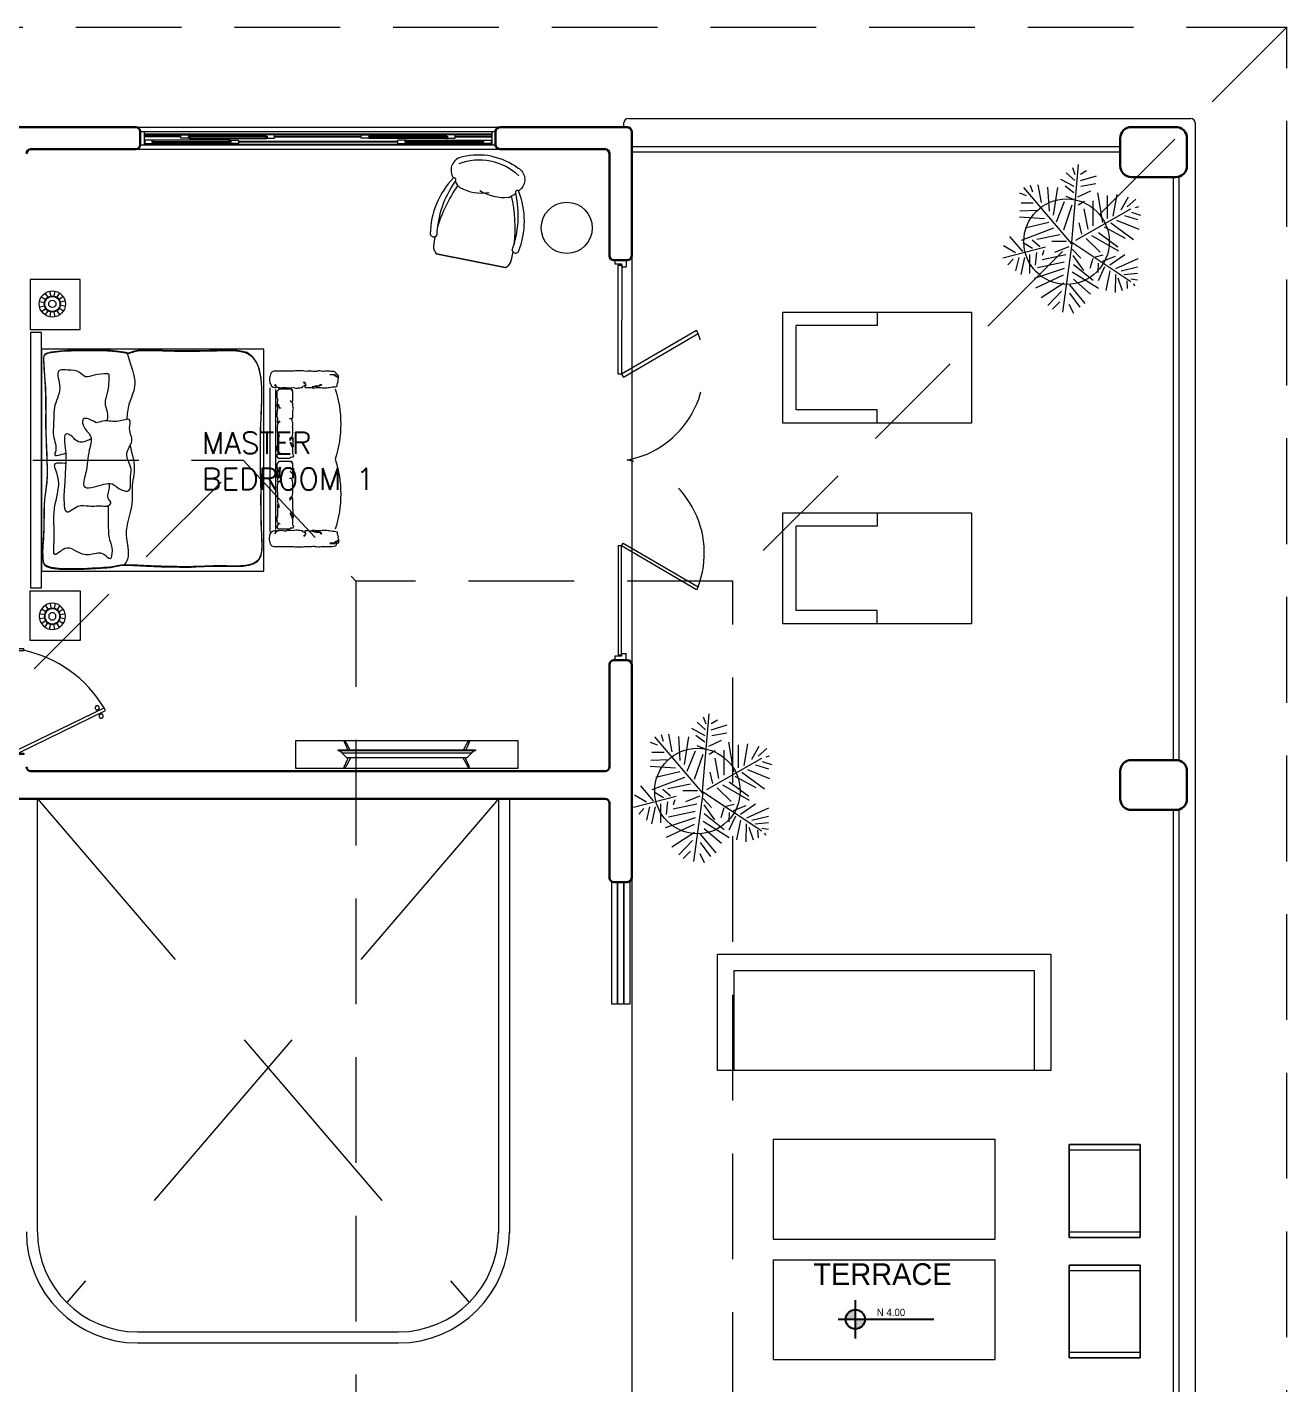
# Model space of a CAD drawing. Header units: metres. Extents: x -44 to 358, y -286 to 66.
# Drawn here: x 130.87 to 142.22, y -82.18 to -69.97 of the extents above; entities that cross this region are included whole.
import ezdxf

# ---------------------------------------------------------------- set-up
doc = ezdxf.new("R2010")
doc.units = ezdxf.units.M
doc.header["$LTSCALE"] = 0.3
doc.linetypes.add('DASHED2', pattern=[9.525, 6.35, -3.175])
doc.linetypes.add('HIDDEN2', pattern=[4.7625, 3.175, -1.5875])
for name, color, linetype, lineweight in [('01_Mobiliario', 19, 'Continuous', 0), ('A-DOOR', 7, 'Continuous', 5), ('A-WALL', 7, 'Continuous', 30), ('baños', 141, 'Continuous', 0), ('Columnas', 7, 'Continuous', 18), ('cristales', 131, 'Continuous', 0), ('MOBILIARIOS', 252, 'Continuous', 0), ('muros bajitos', 252, 'Continuous', 5), ('piso', 251, 'Continuous', 18)]:
    doc.layers.add(name, color=color, linetype=linetype, lineweight=lineweight)
doc.layers.add('ARBOLES CTB', color=7, linetype='Continuous', lineweight=0, true_color=0x4f6a34, transparency=0.3)
doc.layers.add('Techos 1', color=7, linetype='HIDDEN2', lineweight=9, true_color=0x42391a)
doc.layers.add('TEXTOS', color=4, linetype='Continuous')
doc.styles.add('ESC100-2mm', font='arial.ttf', dxfattribs={"height": 0.15})

# ---------------------------------------------------------------- blocks, each defined once
blk = doc.blocks.new('A$C309F5F81')
at = {"linetype": 'ByBlock'}
for p, q in [((0.6136, 0.8664), (0.5641, 0.949)), ((0.5742, 0.6593), (0.6492, 0.9553)), ((0.6035, 0.8169), (0.4993, 0.9058)), ((0.6454, 0.8448), (0.7381, 0.8664)), ((0.6568, 0.8842), (0.6962, 0.9198)), ((0.192, 0.7471), (0.145, 0.7624)), ((0.5492, 0.4753), (0.1602, 0.8086)), ((0.2184, 0.7907), (0.1981, 0.8377)), ((0.2681, 0.7445), (0.2681, 0.8283)), ((0.3189, 0.7101), (0.3227, 0.8359)), ((0.3773, 0.6657), (0.3659, 0.8397)), ((0.4015, 0.6352), (0.4408, 0.8003)), ((0.4408, 0.6034), (0.5272, 0.8283)), ((0.5819, 0.7483), (0.5425, 0.8131)), ((0.6238, 0.7699), (0.7559, 0.7699)), ((0.6454, 0.8054), (0.7635, 0.8308)), ((0.2627, 0.6876), (0.1408, 0.7104)), ((0.4878, 0.5602), (0.5196, 0.7178)), ((0.5704, 0.6987), (0.5247, 0.7521)), ((0.5958, 0.6695), (0.6314, 0.6809)), ((0.6098, 0.7203), (0.6987, 0.7305)), ((0.6263, 0.5171), (0.6619, 0.6822)), ((0.6771, 0.5285), (0.7165, 0.714)), ((0.7203, 0.5285), (0.7915, 0.7368)), ((0.7673, 0.5361), (0.8588, 0.7292)), ((0.8232, 0.5323), (0.9249, 0.6898)), ((0.3227, 0.6314), (0.1575, 0.6428)), ((0.3506, 0.6034), (0.1601, 0.5729)), ((0.3976, 0.5831), (0.2566, 0.5272)), ((0.5349, 0.5132), (0.5349, 0.6149)), ((0.5704, 0.4967), (0.6098, 0.5958)), ((0.8779, 0.5475), (0.977, 0.6428)), ((0.9528, 0.5602), (1.0036, 0.6111)), ((0.5388, 0.4769), (0, 0.4307)), ((0.1105, 0.4561), (0.0572, 0.5158)), ((0.1517, 0.4599), (0.1029, 0.5526)), ((0.1971, 0.4622), (0.1499, 0.5234)), ((0.2425, 0.4641), (0.2211, 0.5158)), ((0.4523, 0.5323), (0.2795, 0.4739)), ((0.5388, 0.4769), (0.8105, 0.0661)), ((0.5492, 0.4753), (1.024, 0.5399)), ((0.5869, 0.4739), (0.6492, 0.4141)), ((0.7445, 0.4739), (0.8588, 0.2922)), ((0.8347, 0.4929), (0.9643, 0.3862)), ((0.8931, 0.4929), (0.9884, 0.4218)), ((0.9681, 0.4967), (1.0316, 0.465)), ((0.0711, 0.4523), (0.0241, 0.47)), ((0.0673, 0.4167), (0.0419, 0.3735)), ((0.1105, 0.4167), (0.0775, 0.3062)), ((0.1499, 0.4129), (0.1321, 0.3087)), ((0.2253, 0.434), (0.1817, 0.3455)), ((0.2794, 0.4319), (0.254, 0.3887)), ((0.5258, 0.4487), (0.3074, 0.0673)), ((0.4485, 0.3633), (0.3074, 0.39)), ((0.484, 0.4065), (0.4053, 0.4256)), ((0.5131, 0.377), (0.6071, 0.2792)), ((0.6301, 0.4688), (0.7356, 0.3951)), ((0.6924, 0.465), (0.8029, 0.3278)), ((0.7953, 0.465), (0.8982, 0.3468)), ((0.4015, 0.2604), (0.1969, 0.296)), ((0.4256, 0.3278), (0.2515, 0.3278)), ((0.4726, 0.2922), (0.5704, 0.1575)), ((0.4917, 0.3392), (0.5984, 0.1537)), ((0.6404, 0.3125), (0.6265, 0.2579)), ((0.6517, 0.3295), (0.7203, 0.3511)), ((0.6844, 0.2932), (0.7492, 0.2957)), ((0.7102, 0.249), (0.8067, 0.2947)), ((0.3583, 0.1893), (0.2084, 0.1626)), ((0.3735, 0.2287), (0.216, 0.2287)), ((0.4053, 0.2058), (0.5196, 0.0483)), ((0.4332, 0.2528), (0.512, 0.1067)), ((0.6962, 0.2134), (0.6238, 0.1093)), ((0.6708, 0.263), (0.6352, 0.174)), ((0.7381, 0.2134), (0.8741, 0.2414)), ((0.3151, 0.1347), (0.2236, 0.0838)), ((0.3545, 0.1105), (0.3811, 0.0203)), ((0.3862, 0.1664), (0.4485, 0.0127)), ((0.7203, 0.1702), (0.653, 0.0165)), ((0.7381, 0.1347), (0.7102, 0.0203)), ((0.7635, 0.1131), (0.7534, 0.0203)), ((0.7635, 0.174), (0.888, 0.1766)), ((0.7851, 0.1563), (0.8741, 0.127)), ((0.8067, 0.0953), (0.8601, 0.0915)), ((0.2947, 0.0915), (0.2401, 0.0318)), ((0.2986, 0.0356), (0.2909, 0.0127)), ((0.3303, 0.0635), (0.3506, 0)), ((0.7928, 0.0661), (0.7991, 0.0203)), ((0.8245, 0.0483), (0.8423, 0.0419))]:
    blk.add_line(p, q, dxfattribs=at)
blk = doc.blocks.new('A$Ca3ef8f56')
at = {"layer": 'MOBILIARIOS'}
for p, q in [((0.003, 0.153), (0.003, 1.452)), ((0.053, 0.169), (0.053, 1.428))]:
    blk.add_line(p, q, dxfattribs=at)
for points in [[(0.625, 1.532), (0.621, 1.543), (0.613, 1.554), (0.602, 1.556), (0.6, 1.567), (0.591, 1.578), (0.58, 1.582), (0.564, 1.584), (0.553, 1.584), (0.542, 1.585), (0.531, 1.585), (0.52, 1.586), (0.498, 1.586), (0.487, 1.584), (0.476, 1.584), (0.465, 1.585), (0.454, 1.587), (0.44, 1.587), (0.423, 1.584), (0.412, 1.584), (0.401, 1.582), (0.389, 1.582), (0.377, 1.586), (0.353, 1.586), (0.341, 1.585), (0.33, 1.584), (0.314, 1.585), (0.303, 1.587), (0.252, 1.587), (0.241, 1.589), (0.23, 1.589), (0.218, 1.586), (0.087, 1.586), (0.075, 1.585), (0.039, 1.585), (0.024, 1.579), (0.012, 1.568), (0.009, 1.557), (0.006, 1.545), (0.004, 1.534), (0, 1.523), (0, 1.512), (0.001, 1.501), (0.002, 1.488), (0.002, 1.477), (0.011, 1.465), (0.015, 1.454), (0.026, 1.444), (0.037, 1.442), (0.048, 1.438), (0.059, 1.438), (0.061, 1.449), (0.05, 1.454), (0.048, 1.464)], [(0.05, 1.468), (0.056, 1.457), (0.064, 1.446), (0.076, 1.437), (0.09, 1.437), (0.106, 1.436), (0.117, 1.437), (0.133, 1.44), (0.149, 1.44), (0.16, 1.436), (0.198, 1.436), (0.215, 1.437), (0.226, 1.435), (0.238, 1.432), (0.251, 1.433), (0.262, 1.435), (0.273, 1.436), (0.284, 1.437), (0.297, 1.438), (0.3, 1.449), (0.311, 1.454), (0.322, 1.457), (0.324, 1.468), (0.314, 1.479), (0.307, 1.488)], [(0.311, 1.491), (0.32, 1.48), (0.325, 1.469), (0.327, 1.458), (0.315, 1.448), (0.323, 1.437), (0.35, 1.437), (0.366, 1.44), (0.378, 1.44), (0.389, 1.441), (0.4, 1.448), (0.413, 1.452), (0.44, 1.452), (0.452, 1.455), (0.46, 1.466), (0.47, 1.469)], [(0.471, 1.466), (0.462, 1.455), (0.451, 1.454), (0.434, 1.451), (0.423, 1.451), (0.411, 1.449), (0.4, 1.446), (0.388, 1.446), (0.383, 1.435), (0.395, 1.433), (0.407, 1.435), (0.419, 1.437), (0.432, 1.438), (0.463, 1.438), (0.474, 1.436), (0.516, 1.436), (0.527, 1.437), (0.538, 1.437), (0.555, 1.442), (0.567, 1.444), (0.585, 1.444), (0.597, 1.446), (0.608, 1.449), (0.609, 1.46), (0.609, 1.471), (0.615, 1.482), (0.618, 1.493), (0.616, 1.504), (0.622, 1.515), (0.622, 1.526), (0.611, 1.53), (0.6, 1.539), (0.589, 1.54), (0.585, 1.551), (0.574, 1.552), (0.544, 1.552)], [(0.544, 1.554), (0.561, 1.556), (0.572, 1.556), (0.585, 1.554), (0.596, 1.546), (0.607, 1.537), (0.618, 1.535), (0.621, 1.535)], [(0.084, 1.234), (0.084, 1.224), (0.081, 1.214), (0.071, 1.205), (0.071, 1.258), (0.072, 1.271), (0.072, 1.299), (0.071, 1.309), (0.066, 1.319), (0.066, 1.352), (0.072, 1.362), (0.074, 1.372), (0.084, 1.374), (0.09, 1.374)], [(0.095, 1.377), (0.084, 1.377), (0.076, 1.387), (0.067, 1.398), (0.067, 1.408), (0.071, 1.418), (0.081, 1.423), (0.182, 1.423), (0.192, 1.415), (0.203, 1.413), (0.213, 1.413), (0.22, 1.403), (0.213, 1.392), (0.211, 1.381), (0.211, 1.34), (0.208, 1.329), (0.203, 1.319), (0.198, 1.309), (0.194, 1.299), (0.189, 1.289), (0.186, 1.282)], [(0.093, 0.99), (0.088, 1.001), (0.078, 1.004), (0.071, 1.014), (0.071, 1.024), (0.069, 1.035), (0.069, 1.086), (0.071, 1.096), (0.071, 1.183), (0.078, 1.195), (0.081, 1.205), (0.083, 1.215), (0.086, 1.227), (0.086, 1.229)], [(0.189, 1.277), (0.192, 1.287), (0.199, 1.297), (0.203, 1.307), (0.204, 1.318), (0.215, 1.321), (0.216, 1.311), (0.213, 1.3), (0.213, 1.248), (0.211, 1.237), (0.211, 1.168), (0.209, 1.157), (0.206, 1.147), (0.196, 1.139), (0.191, 1.149), (0.189, 1.159), (0.182, 1.166)], [(0.182, 1.164), (0.186, 1.147), (0.189, 1.137), (0.199, 1.135), (0.206, 1.125), (0.208, 1.115), (0.209, 1.103), (0.209, 1.05), (0.208, 1.04), (0.209, 1.029), (0.209, 1.006), (0.208, 0.995), (0.204, 0.985), (0.204, 0.975), (0.194, 0.97), (0.184, 0.97), (0.182, 0.966), (0.203, 0.966), (0.211, 0.956), (0.211, 0.897), (0.213, 0.886), (0.215, 0.876), (0.213, 0.966), (0.211, 0.956), (0.211, 0.935), (0.206, 0.925), (0.196, 0.915), (0.187, 0.908)], [(0.095, 0.876), (0.086, 0.966), (0.081, 0.956), (0.079, 0.945), (0.069, 0.94), (0.067, 0.951), (0.069, 0.961), (0.071, 0.873), (0.071, 0.883), (0.069, 0.897), (0.067, 0.908), (0.067, 0.949), (0.071, 0.961), (0.071, 0.982), (0.069, 0.992), (0.074, 1.002), (0.084, 1.001), (0.088, 0.99), (0.09, 0.987)], [(0.211, 0.845), (0.211, 0.835), (0.204, 0.824), (0.194, 0.816), (0.083, 0.816), (0.076, 0.83), (0.067, 0.84), (0.066, 0.85), (0.066, 0.86), (0.067, 0.87), (0.067, 0.881), (0.071, 0.891), (0.072, 0.908), (0.069, 0.918), (0.069, 0.939), (0.081, 0.94), (0.083, 0.959), (0.09, 0.869), (0.1, 0.871), (0.098, 0.874)], [(0.187, 0.903), (0.196, 0.913), (0.206, 0.915), (0.211, 0.905), (0.211, 0.852), (0.209, 0.841), (0.206, 0.831), (0.196, 0.824)], [(0.084, 0.597), (0.084, 0.587), (0.081, 0.576), (0.071, 0.568), (0.071, 0.621), (0.072, 0.634), (0.072, 0.662), (0.071, 0.672), (0.066, 0.682), (0.066, 0.714), (0.072, 0.725), (0.074, 0.735), (0.084, 0.737), (0.09, 0.737)], [(0.095, 0.74), (0.084, 0.74), (0.076, 0.75), (0.067, 0.76), (0.067, 0.771), (0.071, 0.781), (0.081, 0.786), (0.182, 0.786), (0.192, 0.777), (0.203, 0.776), (0.213, 0.776), (0.22, 0.766), (0.213, 0.755), (0.211, 0.743), (0.211, 0.703), (0.208, 0.692), (0.203, 0.682), (0.198, 0.672), (0.194, 0.662), (0.189, 0.651), (0.186, 0.645)], [(0.093, 0.453), (0.088, 0.463), (0.078, 0.467), (0.071, 0.477), (0.071, 0.487), (0.069, 0.497), (0.069, 0.549), (0.071, 0.559), (0.071, 0.646), (0.078, 0.658), (0.081, 0.568), (0.083, 0.578), (0.086, 0.59), (0.086, 0.592)], [(0.189, 0.639), (0.192, 0.65), (0.199, 0.66), (0.203, 0.67), (0.204, 0.68), (0.215, 0.684), (0.216, 0.674), (0.213, 0.663), (0.213, 0.61), (0.211, 0.6), (0.211, 0.63), (0.209, 0.62), (0.206, 0.61), (0.196, 0.601), (0.191, 0.612), (0.189, 0.622), (0.182, 0.629)], [(0.182, 0.627), (0.186, 0.61), (0.189, 0.6), (0.199, 0.598), (0.206, 0.588), (0.208, 0.578), (0.209, 0.566), (0.209, 0.513), (0.208, 0.503), (0.209, 0.492), (0.209, 0.468), (0.208, 0.458), (0.204, 0.448), (0.204, 0.438), (0.194, 0.433), (0.184, 0.433), (0.182, 0.429), (0.203, 0.429), (0.211, 0.419), (0.211, 0.359), (0.213, 0.349), (0.215, 0.339), (0.213, 0.329), (0.211, 0.318), (0.211, 0.298), (0.206, 0.288), (0.196, 0.278), (0.187, 0.271)], [(0.095, 0.339), (0.086, 0.329), (0.081, 0.318), (0.079, 0.308), (0.069, 0.303), (0.067, 0.313), (0.069, 0.324), (0.071, 0.336), (0.071, 0.346), (0.069, 0.359), (0.067, 0.371), (0.067, 0.412), (0.071, 0.424), (0.071, 0.445), (0.069, 0.455), (0.074, 0.465), (0.084, 0.463), (0.088, 0.453), (0.09, 0.45)], [(0.211, 0.193), (0.211, 0.182), (0.204, 0.172), (0.194, 0.164), (0.083, 0.164), (0.076, 0.177), (0.067, 0.187), (0.066, 0.198), (0.066, 0.223), (0.067, 0.233), (0.067, 0.243), (0.071, 0.254), (0.072, 0.271), (0.069, 0.281), (0.069, 0.301), (0.081, 0.303), (0.083, 0.322), (0.09, 0.332), (0.1, 0.334), (0.098, 0.337)], [(0.187, 0.266), (0.196, 0.276), (0.206, 0.278), (0.211, 0.267), (0.211, 0.199), (0.209, 0.189), (0.206, 0.179), (0.196, 0.172)], [(0.625, 0.056), (0.621, 0.045), (0.613, 0.034), (0.602, 0.033), (0.6, 0.022), (0.591, 0.011), (0.58, 0.006), (0.564, 0.005), (0.553, 0.005), (0.542, 0.004), (0.531, 0.004), (0.52, 0.002), (0.498, 0.002), (0.487, 0.005), (0.476, 0.005), (0.465, 0.004), (0.454, 0.001), (0.44, 0.001), (0.423, 0.005), (0.412, 0.005), (0.401, 0.006), (0.389, 0.006), (0.377, 0.002), (0.353, 0.002), (0.341, 0.004), (0.33, 0.005), (0.314, 0.004), (0.303, 0.001), (0.252, 0.001), (0.241, 0), (0.23, 0), (0.218, 0.002), (0.087, 0.002), (0.075, 0.004), (0.039, 0.004), (0.024, 0.01), (0.012, 0.021), (0.009, 0.032), (0.006, 0.044), (0.004, 0.055), (0, 0.066), (0, 0.077), (0.001, 0.088), (0.002, 0.1), (0.002, 0.111), (0.011, 0.123), (0.015, 0.134), (0.026, 0.144), (0.037, 0.147), (0.048, 0.15), (0.059, 0.15), (0.061, 0.139), (0.05, 0.134), (0.048, 0.125)], [(0.05, 0.121), (0.056, 0.132), (0.064, 0.143), (0.076, 0.151), (0.09, 0.151), (0.106, 0.153), (0.117, 0.151), (0.133, 0.149), (0.149, 0.149), (0.16, 0.153), (0.198, 0.153), (0.215, 0.151), (0.226, 0.154), (0.238, 0.156), (0.251, 0.155), (0.262, 0.154), (0.273, 0.153), (0.284, 0.151), (0.297, 0.15), (0.3, 0.139), (0.311, 0.134), (0.322, 0.132), (0.324, 0.121), (0.314, 0.11), (0.307, 0.1)], [(0.311, 0.098), (0.32, 0.109), (0.325, 0.12), (0.327, 0.131), (0.315, 0.14), (0.323, 0.151), (0.35, 0.151), (0.366, 0.149), (0.378, 0.149), (0.389, 0.148), (0.4, 0.14), (0.413, 0.137), (0.44, 0.137), (0.452, 0.133), (0.46, 0.122), (0.47, 0.12)], [(0.471, 0.122), (0.462, 0.133), (0.451, 0.134), (0.434, 0.138), (0.423, 0.138), (0.411, 0.139), (0.4, 0.143), (0.388, 0.143), (0.383, 0.154), (0.395, 0.155), (0.407, 0.154), (0.419, 0.151), (0.432, 0.15), (0.463, 0.15), (0.474, 0.153), (0.516, 0.153), (0.527, 0.151), (0.538, 0.151), (0.555, 0.147), (0.567, 0.144), (0.585, 0.144), (0.597, 0.143), (0.608, 0.139), (0.609, 0.128), (0.609, 0.117), (0.615, 0.106), (0.618, 0.095), (0.616, 0.084), (0.622, 0.073), (0.622, 0.062), (0.611, 0.059), (0.6, 0.05), (0.589, 0.049), (0.585, 0.038), (0.574, 0.037), (0.544, 0.037)], [(0.544, 0.034), (0.561, 0.033), (0.572, 0.033), (0.585, 0.034), (0.596, 0.043), (0.607, 0.051), (0.618, 0.054), (0.621, 0.054)]]:
    blk.add_lwpolyline(points, dxfattribs=at)
for centre in [(-0.385, 1.111), (-0.385, 0.478)]:
    blk.add_arc(centre, 1.026, 342.0399, 17.9601, dxfattribs=at)
blk = doc.blocks.new('A$Ca77e88c0')
at = {"layer": 'MOBILIARIOS', "linetype": 'Continuous'}
for p, q in [((0, 1.346), (0.243, 0.761)), ((0.243, 0.76), (0, 1.346))]:
    blk.add_line(p, q, dxfattribs=at)
for points in [[(1.008, 1.422, 0.103931), (0.857, 1.635, 0.481643), (0.668, 1.624, 0.047693), (0.654, 1.599, 0.047693)], [(1.008, 1.422, -0.103931), (1.053, 1.163, -0.481643), (0.912, 1.038, -0.047693), (0.884, 1.046, -0.047693)]]:
    blk.add_lwpolyline(points, format="xyb", dxfattribs=at)
blk.add_circle((0.849, 0.5), 0.23, dxfattribs=at)
for centre, radius, start, end in [((0.521, 0.874), 0.736, 79.5964, 123.1415), ((0.643, 1.585), 0.0175, 250.4542, 52.0587), ((0.643, 1.585), 0.0175, 250.4542, 52.0587), ((0.462, 1.187), 0.549, 23.3314, 53.5948), ((0.462, 1.187), 0.549, 23.3314, 53.5948), ((0.142, 1.468), 0.0325, 136.3787, 235.7351), ((0.612, 0.667), 0.901, 88.3763, 121.4796), ((0.612, 0.667), 0.901, 88.3763, 121.4796), ((0.587, 0.249), 1.279, 88.4542, 107.9351), ((0.587, 0.249), 1.279, 88.4542, 107.9351), ((0.858, 1.457), 0.248, 153.2165, 169.9182), ((0.858, 1.457), 0.248, 153.2165, 169.9182), ((1.028, 1.543), 0.416, 185.8786, 223.4033), ((1.028, 1.543), 0.416, 185.8786, 223.4033), ((0.1, 1.319), 0.103, 121.9514, 165.0616), ((0.482, 0.53), 0.979, 111.4631, 116.5118), ((0.142, 1.468), 0.0325, 235.6979, 268.7539), ((0.456, 1.2), 0.549, 351.575, 21.8384), ((0.456, 1.2), 0.549, 351.575, 21.8384), ((1.108, 1.351), 0.416, 181.7665, 219.2912), ((0.194, 1.672), 0.901, 283.6902, 316.7935), ((0.194, 1.672), 0.901, 283.6902, 316.7935), ((0.277, 1.462), 0.736, 282.0283, 325.5734), ((-0.121, 1.949), 1.279, 297.2347, 316.7156), ((-0.121, 1.949), 1.279, 297.2347, 316.7156), ((0.927, 1.291), 0.248, 235.2516, 251.9533), ((0.927, 1.291), 0.248, 235.2516, 251.9533), ((0.867, 1.048), 0.0175, 353.1111, 154.7156), ((0.867, 1.048), 0.0175, 353.1111, 154.7156), ((0.295, 0.849), 0.103, 240.0914, 283.2016), ((0.005, 1.677), 0.979, 288.6412, 293.6898), ((0.431, 0.774), 0.0325, 169.4347, 268.7911), ((0.431, 0.774), 0.0325, 136.3787, 169.4347), ((0.431, 0.774), 0.0325, 136.3787, 169.4347)]:
    blk.add_arc(centre, radius, start, end, dxfattribs=at)
blk = doc.blocks.new('A$C58f5b6b7')
at = {"layer": 'MOBILIARIOS'}
for points in [[(0, 0.253), (2, 0.253), (2, 0), (0, 0)], [(0.382, 0.16), (0.382, 0.169), (1.618, 0.169), (1.618, 0.16)]]:
    blk.add_lwpolyline(points, close=True, dxfattribs=at)
for points in [[(1.606, 0.16), (1.582, 0.137), (1, 0.137), (0.418, 0.137), (0.394, 0.16)], [(1.582, 0.137), (1.54, 0.097), (0.46, 0.097), (0.418, 0.137)]]:
    blk.add_lwpolyline(points, dxfattribs=at)
for points, degree in [([(0.451, 0.238, -0.005), (0.447, 0.246, -0.005), (0.442, 0.246, -0.005), (0.432, 0.246, -0.005), (0.437, 0.237, -0.005)], 3), ([(1.549, 0.238, -0.005), (1.553, 0.246, -0.005), (1.558, 0.246, -0.005), (1.568, 0.246, -0.005), (1.563, 0.237, -0.005)], 3), ([(0.437, 0.237, -0.005), (0.453, 0.203, -0.005), (0.468, 0.169, -0.005)], 2), ([(0.488, 0.169, -0.005), (0.47, 0.204, -0.005), (0.451, 0.238, -0.005)], 2), ([(1.512, 0.169, -0.005), (1.53, 0.204, -0.005), (1.549, 0.238, -0.005)], 2), ([(1.563, 0.237, -0.005), (1.547, 0.203, -0.005), (1.532, 0.169, -0.005)], 2), ([(0.437, 0.017, -0.005), (0.455, 0.057, -0.005), (0.474, 0.097, -0.005)], 2), ([(0.495, 0.097, -0.005), (0.473, 0.057, -0.005), (0.451, 0.016, -0.005)], 2), ([(1.505, 0.097), (1.527, 0.057), (1.549, 0.016)], 2), ([(1.563, 0.017), (1.545, 0.057), (1.526, 0.097)], 2)]:
    blk.add_open_spline(points, degree=degree, dxfattribs=at)
for points in [[(0.451, 0.016, -0.005), (0.447, 0.008, -0.005), (0.442, 0.008, -0.005), (0.432, 0.008, -0.005), (0.437, 0.017, -0.005)], [(1.549, 0.016), (1.553, 0.008), (1.558, 0.008), (1.568, 0.008), (1.563, 0.017)]]:
    blk.add_open_spline(points, degree=3, knots=[-0.08544201, -0.08544201, -0.08544201, -0.08544201, -0.04272101, 0, 0, 0, 0], dxfattribs=at)
blk = doc.blocks.new('A$Cb50f4bf1')
at = {"layer": 'MOBILIARIOS'}
for p, q in [((0.45, 0.45), (0, 0.45)), ((0, 0.45), (0, 0)), ((0.252, 0.367), (0.244, 0.322)), ((0.45, 0), (0.45, 0.45)), ((0.114, 0.272), (0.159, 0.264)), ((0.131, 0.315), (0.17, 0.29)), ((0.163, 0.348), (0.189, 0.311)), ((0.206, 0.366), (0.215, 0.322)), ((0.295, 0.35), (0.27, 0.312)), ((0.328, 0.318), (0.291, 0.292)), ((0.346, 0.276), (0.302, 0.266)), ((0.115, 0.226), (0.16, 0.235)), ((0.134, 0.183), (0.171, 0.209)), ((0.167, 0.151), (0.191, 0.189)), ((0.21, 0.134), (0.218, 0.179)), ((0.256, 0.135), (0.246, 0.179)), ((0.298, 0.154), (0.272, 0.191)), ((0.33, 0.187), (0.292, 0.211)), ((0.347, 0.23), (0.302, 0.238)), ((0, 0), (0.45, 0))]:
    blk.add_line(p, q, dxfattribs=at)
for radius in [0.118, 0.0729, 0.0684, 0.0328]:
    blk.add_circle((0.231, 0.251), radius, dxfattribs=at)
blk = doc.blocks.new('A$C2f9b60d5')
at = {"layer": 'A-DOOR'}
for p, q in [((0, 0.101), (0.06, 0.101)), ((0, 0.101), (0, 0.001)), ((0.035, 0.001), (0, 0.001)), ((0.035, 0.061), (0.035, 0.001)), ((0.06, 0.061), (0.035, 0.061)), ((0.06, 0.061), (0.06, 0.101)), ((3.6, 0.1), (3.54, 0.1)), ((3.54, 0.06), (3.54, 0.1)), ((3.54, 0.06), (3.565, 0.06)), ((3.565, 0.06), (3.565, 0)), ((3.565, 0), (3.6, 0)), ((3.6, 0.1), (3.6, 0))]:
    blk.add_line(p, q, dxfattribs=at)
for points in [[(0.631, 0.734), (1.025, 0.06), (1.051, 0.076), (0.658, 0.749)], [(2.966, 0.734), (2.572, 0.06), (2.546, 0.075), (2.94, 0.749)], [(0.045, 0.061), (1.025, 0.06), (1.025, 0.03), (0.045, 0.03)], [(3.552, 0.06), (2.572, 0.06), (2.572, 0.03), (3.552, 0.03)]]:
    blk.add_lwpolyline(points, close=True, dxfattribs=at)
at = {"layer": 'A-DOOR', "linetype": 'HIDDEN2'}
for centre, start, end in [((0.96, -0.049), 10.7613, 110.7488), ((2.637, -0.049), 69.2325, 169.2199)]:
    blk.add_arc(centre, 0.854, start, end, dxfattribs=at)
blk = doc.blocks.new('puerta 1.00')
at = {"layer": 'A-DOOR'}
for p, q in [((-0.15, -0.012), (-0.937, -0.395)), ((-0.138, -0.038), (-0.925, -0.42)), ((-0.138, -0.038), (-0.15, -0.012)), ((-0.895, -0.374), (-0.9, -0.364)), ((-0.878, -0.366), (-0.883, -0.356)), ((-0.937, -0.395), (-0.925, -0.42)), ((-0.882, -0.4), (-0.877, -0.41)), ((-0.865, -0.392), (-0.86, -0.402))]:
    blk.add_line(p, q, dxfattribs=at)
for points in [[(-0.05, 0), (-0.05, -0.025), (-0.125, -0.025), (-0.125, -0.012), (-0.2, -0.012), (-0.2, 0), (-0.05, 0)], [(-0.05, -0.95), (-0.05, -0.925), (-0.125, -0.925), (-0.125, -0.937), (-0.2, -0.937), (-0.2, -0.95), (-0.05, -0.95)]]:
    blk.add_lwpolyline(points, dxfattribs=at)
blk.add_arc((0.037, 0.16), 1.123, 211.1336, 257.8343, dxfattribs=at)
for points in [[(-0.898, -0.364), (-0.903, -0.364), (-0.912, -0.359), (-0.917, -0.35), (-0.917, -0.34), (-0.912, -0.332), (-0.903, -0.327), (-0.893, -0.327), (-0.884, -0.332), (-0.879, -0.34), (-0.879, -0.35), (-0.884, -0.359), (-0.893, -0.364), (-0.898, -0.364)], [(-0.862, -0.439), (-0.867, -0.439), (-0.875, -0.434), (-0.88, -0.426), (-0.88, -0.416), (-0.875, -0.407), (-0.867, -0.402), (-0.857, -0.402), (-0.848, -0.407), (-0.843, -0.416), (-0.843, -0.426), (-0.848, -0.434), (-0.857, -0.439), (-0.862, -0.439)]]:
    blk.add_open_spline(points, degree=2, dxfattribs=at)
blk = doc.blocks.new('A$C6528a993')
at = {"layer": 'TEXTOS', "transparency": 33554534}
h = blk.add_hatch(color=256, dxfattribs=at)
h.dxf.hatch_style = 1
h.paths.add_polyline_path([(31.964, 10.25, 0.414214), (31.878, 10.163), (31.964, 10.163)])
h.paths.add_polyline_path([(32.051, 10.163), (31.964, 10.163), (31.964, 10.077, 0.414214)])
at = {"layer": '01_Mobiliario'}
for p, q in [((31.224, 10.7), (33.224, 10.7)), ((31.224, 10.7), (31.224, 9.8)), ((31.224, 9.8), (33.224, 9.8))]:
    blk.add_line(p, q, dxfattribs=at)
at = {"layer": 'A-DOOR'}
for p, q in [((25.485, 20.9), (28.765, 20.9)), ((25.525, 20.86), (28.725, 20.86)), ((25.559, 20.86), (25.559, 20.74)), ((25.559, 20.84), (28.691, 20.84)), ((25.567, 20.781), (25.565, 20.78)), ((25.565, 20.78), (25.565, 20.753)), ((25.632, 20.781), (25.567, 20.781)), ((25.633, 20.78), (25.632, 20.781)), ((25.633, 20.762), (25.633, 20.78)), ((26.328, 20.782), (25.646, 20.782)), ((25.891, 20.828), (25.893, 20.829)), ((25.891, 20.801), (25.891, 20.828)), ((25.893, 20.799), (25.891, 20.801)), ((25.893, 20.829), (25.973, 20.829)), ((25.958, 20.799), (25.893, 20.799)), ((25.959, 20.801), (25.958, 20.799)), ((25.977, 20.818), (25.959, 20.818)), ((25.959, 20.818), (25.959, 20.801)), ((25.959, 20.815), (25.964, 20.815)), ((25.959, 20.815), (25.964, 20.815)), ((25.964, 20.817), (25.97, 20.813)), ((25.964, 20.813), (25.97, 20.817)), ((25.972, 20.798), (26.654, 20.798)), ((25.973, 20.829), (25.975, 20.828)), ((26.653, 20.829), (25.973, 20.829)), ((25.975, 20.828), (25.977, 20.82)), ((25.977, 20.82), (25.977, 20.819)), ((25.977, 20.819), (25.977, 20.818)), ((26.341, 20.78), (26.343, 20.781)), ((26.341, 20.762), (26.341, 20.78)), ((26.343, 20.781), (26.408, 20.781)), ((26.409, 20.78), (26.408, 20.781)), ((26.409, 20.78), (26.409, 20.753)), ((26.651, 20.828), (26.649, 20.82)), ((26.649, 20.82), (26.649, 20.819)), ((26.649, 20.819), (26.65, 20.818)), ((26.65, 20.818), (26.667, 20.818)), ((26.653, 20.829), (26.651, 20.828)), ((26.734, 20.829), (26.653, 20.829)), ((26.662, 20.817), (26.656, 20.813)), ((26.662, 20.813), (26.656, 20.817)), ((26.667, 20.815), (26.662, 20.815)), ((26.667, 20.815), (26.662, 20.815)), ((26.667, 20.818), (26.667, 20.801)), ((26.667, 20.801), (26.669, 20.799)), ((26.669, 20.799), (26.734, 20.799)), ((26.735, 20.828), (26.734, 20.829)), ((26.734, 20.799), (26.735, 20.801)), ((26.735, 20.801), (26.735, 20.828)), ((27.515, 20.828), (27.516, 20.829)), ((27.515, 20.801), (27.515, 20.828)), ((27.516, 20.799), (27.515, 20.801)), ((27.516, 20.829), (27.597, 20.829)), ((27.581, 20.799), (27.516, 20.799)), ((27.583, 20.801), (27.581, 20.799)), ((27.6, 20.818), (27.583, 20.818)), ((27.583, 20.818), (27.583, 20.801)), ((27.583, 20.815), (27.588, 20.815)), ((27.583, 20.815), (27.588, 20.815)), ((27.588, 20.817), (27.594, 20.813)), ((27.588, 20.813), (27.594, 20.817)), ((28.278, 20.798), (27.596, 20.798)), ((27.597, 20.829), (27.599, 20.828)), ((27.597, 20.829), (28.277, 20.829)), ((27.599, 20.828), (27.601, 20.82)), ((27.601, 20.819), (27.6, 20.818)), ((27.601, 20.82), (27.601, 20.819)), ((27.841, 20.78), (27.843, 20.781)), ((27.841, 20.78), (27.841, 20.753)), ((27.908, 20.781), (27.843, 20.781)), ((27.909, 20.78), (27.908, 20.781)), ((27.909, 20.762), (27.909, 20.78)), ((27.922, 20.782), (28.604, 20.782)), ((28.275, 20.828), (28.273, 20.82)), ((28.273, 20.82), (28.273, 20.819)), ((28.273, 20.819), (28.273, 20.818)), ((28.273, 20.818), (28.291, 20.818)), ((28.277, 20.829), (28.275, 20.828)), ((28.357, 20.829), (28.277, 20.829)), ((28.286, 20.817), (28.28, 20.813)), ((28.286, 20.813), (28.28, 20.817)), ((28.291, 20.815), (28.286, 20.815)), ((28.291, 20.815), (28.286, 20.815)), ((28.291, 20.818), (28.291, 20.801)), ((28.291, 20.801), (28.292, 20.799)), ((28.292, 20.799), (28.357, 20.799)), ((28.359, 20.828), (28.357, 20.829)), ((28.357, 20.799), (28.359, 20.801)), ((28.359, 20.801), (28.359, 20.828)), ((28.617, 20.78), (28.619, 20.781)), ((28.617, 20.762), (28.617, 20.78)), ((28.619, 20.781), (28.684, 20.781)), ((28.684, 20.781), (28.685, 20.78)), ((28.685, 20.78), (28.685, 20.753)), ((28.691, 20.86), (28.691, 20.74)), ((25.485, 20.7), (28.765, 20.7)), ((25.525, 20.74), (28.725, 20.74)), ((25.565, 20.753), (25.567, 20.751)), ((25.567, 20.751), (25.647, 20.751)), ((25.633, 20.765), (25.638, 20.765)), ((25.633, 20.765), (25.638, 20.765)), ((25.651, 20.762), (25.633, 20.762)), ((25.638, 20.763), (25.644, 20.767)), ((25.638, 20.767), (25.644, 20.763)), ((25.647, 20.751), (25.649, 20.753)), ((25.647, 20.751), (26.327, 20.751)), ((25.649, 20.753), (25.651, 20.761)), ((25.651, 20.761), (25.651, 20.762)), ((25.651, 20.762), (25.651, 20.762)), ((26.323, 20.761), (26.323, 20.762)), ((26.323, 20.762), (26.324, 20.762)), ((26.325, 20.753), (26.323, 20.761)), ((26.324, 20.762), (26.341, 20.762)), ((26.327, 20.751), (26.325, 20.753)), ((26.408, 20.751), (26.327, 20.751)), ((26.336, 20.763), (26.33, 20.767)), ((26.336, 20.767), (26.33, 20.763)), ((26.341, 20.765), (26.336, 20.765)), ((26.341, 20.765), (26.336, 20.765)), ((26.409, 20.753), (26.408, 20.751)), ((27.841, 20.753), (27.843, 20.751)), ((27.843, 20.751), (27.923, 20.751)), ((27.909, 20.765), (27.914, 20.765)), ((27.909, 20.765), (27.914, 20.765)), ((27.927, 20.762), (27.909, 20.762)), ((27.914, 20.763), (27.92, 20.767)), ((27.914, 20.767), (27.92, 20.763)), ((27.923, 20.751), (27.925, 20.753)), ((28.603, 20.751), (27.923, 20.751)), ((27.925, 20.753), (27.927, 20.761)), ((27.927, 20.761), (27.927, 20.762)), ((27.927, 20.762), (27.927, 20.762)), ((28.599, 20.761), (28.599, 20.762)), ((28.599, 20.762), (28.6, 20.762)), ((28.601, 20.753), (28.599, 20.761)), ((28.6, 20.762), (28.617, 20.762)), ((28.603, 20.751), (28.601, 20.753)), ((28.684, 20.751), (28.603, 20.751)), ((28.612, 20.763), (28.606, 20.767)), ((28.612, 20.767), (28.606, 20.763)), ((28.617, 20.765), (28.612, 20.765)), ((28.617, 20.765), (28.612, 20.765)), ((28.685, 20.753), (28.684, 20.751))]:
    blk.add_line(p, q, dxfattribs=at)
at = {"layer": 'A-DOOR', "color": 8}
for p, q in [((25.559, 20.834), (28.691, 20.834)), ((25.891, 20.817), (25.559, 20.817)), ((25.891, 20.811), (25.559, 20.811)), ((26.735, 20.817), (27.515, 20.817)), ((26.735, 20.811), (27.515, 20.811)), ((28.359, 20.817), (28.691, 20.817)), ((28.359, 20.811), (28.691, 20.811)), ((25.559, 20.746), (28.691, 20.746)), ((27.841, 20.769), (26.409, 20.769)), ((27.841, 20.763), (26.409, 20.763))]:
    blk.add_line(p, q, dxfattribs=at)
at = {"layer": 'A-DOOR'}
for points in [[(25.635, 20.781, -0.341999), (25.633, 20.779), (25.633, 20.779), (25.633, 20.769), (25.634, 20.768), (25.651, 20.768), (25.651, 20.769), (25.648, 20.781, 0.339454), (25.646, 20.782), (25.637, 20.782, 0.341999)], [(25.961, 20.8, 0.341999), (25.959, 20.801), (25.959, 20.801), (25.959, 20.811), (25.96, 20.812), (25.977, 20.812), (25.977, 20.812), (25.974, 20.799, -0.339454), (25.972, 20.798), (25.963, 20.798, -0.341999)], [(26.339, 20.781, 0.341999), (26.341, 20.779), (26.341, 20.779), (26.341, 20.769), (26.34, 20.768), (26.323, 20.768), (26.323, 20.769), (26.326, 20.781, -0.339454), (26.328, 20.782), (26.337, 20.782, -0.341999)], [(26.665, 20.8, -0.341999), (26.667, 20.801), (26.667, 20.801), (26.667, 20.811), (26.666, 20.812), (26.649, 20.812), (26.649, 20.812), (26.652, 20.799, 0.339454), (26.654, 20.798), (26.663, 20.798, 0.341999)], [(27.585, 20.8, 0.341999), (27.583, 20.801), (27.583, 20.801), (27.583, 20.811), (27.584, 20.812), (27.601, 20.812), (27.601, 20.812), (27.598, 20.799, -0.339454), (27.596, 20.798), (27.587, 20.798, -0.341999)], [(27.911, 20.781, -0.341999), (27.909, 20.779), (27.909, 20.779), (27.909, 20.769), (27.91, 20.768), (27.927, 20.768), (27.927, 20.769), (27.924, 20.781, 0.339454), (27.922, 20.782), (27.913, 20.782, 0.341999)], [(28.289, 20.8, -0.341999), (28.291, 20.801), (28.291, 20.801), (28.291, 20.811), (28.29, 20.812), (28.273, 20.812), (28.273, 20.812), (28.276, 20.799, 0.339454), (28.278, 20.798), (28.287, 20.798, 0.341999)], [(28.615, 20.781, 0.341999), (28.617, 20.779), (28.617, 20.779), (28.617, 20.769), (28.616, 20.768), (28.599, 20.768), (28.599, 20.769), (28.602, 20.781, -0.339454), (28.604, 20.782), (28.613, 20.782, -0.341999)]]:
    blk.add_lwpolyline(points, format="xyb", close=True, dxfattribs=at)
for points in [[(25.959, 20.815), (25.964, 20.815), (25.964, 20.815), (25.959, 20.815)], [(26.662, 20.817), (25.964, 20.817), (25.964, 20.813), (26.662, 20.813)], [(25.964, 20.817), (25.97, 20.817), (25.97, 20.813), (25.964, 20.813)], [(25.977, 20.818), (25.965, 20.818), (25.965, 20.817), (25.977, 20.817)], [(25.977, 20.813), (25.965, 20.813), (25.965, 20.812), (25.977, 20.812)], [(25.97, 20.817), (25.975, 20.817), (25.975, 20.813), (25.97, 20.813)], [(26.65, 20.818), (26.662, 20.818), (26.662, 20.817), (26.65, 20.817)], [(26.65, 20.813), (26.662, 20.813), (26.662, 20.812), (26.65, 20.812)], [(26.656, 20.817), (26.651, 20.817), (26.651, 20.813), (26.656, 20.813)], [(26.662, 20.817), (26.656, 20.817), (26.656, 20.813), (26.662, 20.813)], [(26.667, 20.815), (26.662, 20.815), (26.662, 20.815), (26.667, 20.815)], [(27.583, 20.815), (27.588, 20.815), (27.588, 20.815), (27.583, 20.815)], [(27.6, 20.818), (27.588, 20.818), (27.588, 20.817), (27.6, 20.817)], [(27.588, 20.817), (27.594, 20.817), (27.594, 20.813), (27.588, 20.813)], [(27.588, 20.817), (28.286, 20.817), (28.286, 20.813), (27.588, 20.813)], [(27.6, 20.813), (27.588, 20.813), (27.588, 20.812), (27.6, 20.812)], [(27.594, 20.817), (27.599, 20.817), (27.599, 20.813), (27.594, 20.813)], [(28.273, 20.818), (28.285, 20.818), (28.285, 20.817), (28.273, 20.817)], [(28.273, 20.813), (28.285, 20.813), (28.285, 20.812), (28.273, 20.812)], [(28.28, 20.817), (28.275, 20.817), (28.275, 20.813), (28.28, 20.813)], [(28.286, 20.817), (28.28, 20.817), (28.28, 20.813), (28.286, 20.813)], [(28.291, 20.815), (28.286, 20.815), (28.286, 20.815), (28.291, 20.815)], [(25.633, 20.765), (25.638, 20.765), (25.638, 20.765), (25.633, 20.765)], [(25.638, 20.763), (25.644, 20.763), (25.644, 20.767), (25.638, 20.767)], [(25.638, 20.763), (26.336, 20.763), (26.336, 20.767), (25.638, 20.767)], [(25.651, 20.767), (25.639, 20.767), (25.639, 20.768), (25.651, 20.768)], [(25.651, 20.762), (25.639, 20.762), (25.639, 20.763), (25.651, 20.763)], [(25.644, 20.763), (25.649, 20.763), (25.649, 20.767), (25.644, 20.767)], [(26.324, 20.767), (26.336, 20.767), (26.336, 20.768), (26.324, 20.768)], [(26.324, 20.762), (26.336, 20.762), (26.336, 20.763), (26.324, 20.763)], [(26.33, 20.763), (26.325, 20.763), (26.325, 20.767), (26.33, 20.767)], [(26.336, 20.763), (26.33, 20.763), (26.33, 20.767), (26.336, 20.767)], [(26.341, 20.765), (26.336, 20.765), (26.336, 20.765), (26.341, 20.765)], [(27.909, 20.765), (27.914, 20.765), (27.914, 20.765), (27.909, 20.765)], [(28.612, 20.763), (27.914, 20.763), (27.914, 20.767), (28.612, 20.767)], [(27.914, 20.763), (27.92, 20.763), (27.92, 20.767), (27.914, 20.767)], [(27.927, 20.767), (27.915, 20.767), (27.915, 20.768), (27.927, 20.768)], [(27.927, 20.762), (27.915, 20.762), (27.915, 20.763), (27.927, 20.763)], [(27.92, 20.763), (27.925, 20.763), (27.925, 20.767), (27.92, 20.767)], [(28.6, 20.767), (28.612, 20.767), (28.612, 20.768), (28.6, 20.768)], [(28.6, 20.762), (28.612, 20.762), (28.612, 20.763), (28.6, 20.763)], [(28.606, 20.763), (28.601, 20.763), (28.601, 20.767), (28.606, 20.767)], [(28.612, 20.763), (28.606, 20.763), (28.606, 20.767), (28.612, 20.767)], [(28.617, 20.765), (28.612, 20.765), (28.612, 20.765), (28.617, 20.765)], [(29.77, 14.1), (29.82, 14.1), (29.82, 13), (29.77, 13)], [(29.825, 14.1), (29.875, 14.1), (29.875, 13), (29.825, 13)], [(29.883, 14.1), (29.933, 14.1), (29.933, 13), (29.883, 13)]]:
    blk.add_lwpolyline(points, close=True, dxfattribs=at)
at = {"layer": 'A-DOOR', "color": 7}
for points in [[(26.662, 20.813), (25.964, 20.813), (25.964, 20.817), (26.662, 20.817)], [(27.588, 20.813), (28.286, 20.813), (28.286, 20.817), (27.588, 20.817)], [(25.638, 20.767), (26.336, 20.767), (26.336, 20.763), (25.638, 20.763)], [(28.612, 20.767), (27.914, 20.767), (27.914, 20.763), (28.612, 20.763)]]:
    blk.add_lwpolyline(points, close=True, dxfattribs=at)
at = {"layer": 'A-WALL'}
for p, q in [((23.19, 20.9), (25.485, 20.9)), ((28.765, 20.9), (29.91, 20.9)), ((28.765, 20.9), (29.91, 20.9)), ((25.525, 20.86), (25.525, 20.74)), ((28.725, 20.86), (28.725, 20.74)), ((29.95, 20.86), (29.95, 19.74)), ((24.54, 20.7), (25.485, 20.7)), ((28.765, 20.7), (29.71, 20.7)), ((29.75, 20.66), (29.75, 19.74)), ((29.91, 19.7), (29.79, 19.7)), ((29.82, 19.7), (29.88, 19.7)), ((29.75, 16.06), (29.75, 15.14)), ((29.79, 16.1), (29.91, 16.1)), ((29.95, 16.06), (29.95, 14.14)), ((24.54, 15.1), (29.71, 15.1)), ((23.64, 14.85), (29.71, 14.85)), ((29.75, 14.81), (29.75, 14.14)), ((29.79, 14.1), (29.91, 14.1))]:
    blk.add_line(p, q, dxfattribs=at)
for points in [[(34.85, 20.9), (34.45, 20.9, 0.414214), (34.35, 20.8), (34.35, 20.55, 0.414214), (34.45, 20.45), (34.85, 20.45, 0.414214), (34.95, 20.55), (34.95, 20.8, 0.414214)], [(34.85, 15.2), (34.45, 15.2, 0.414214), (34.35, 15.1), (34.35, 14.85, 0.414214), (34.45, 14.75), (34.85, 14.75, 0.414214), (34.95, 14.85), (34.95, 15.1, 0.414214)]]:
    blk.add_lwpolyline(points, format="xyb", close=True, dxfattribs=at)
for centre, start, end in [((25.485, 20.86), 0, 90), ((28.765, 20.86), 90, 180), ((29.91, 20.86), 0, 90), ((24.54, 20.66), 90, 180), ((25.485, 20.74), 270, 0), ((28.765, 20.74), 180, 270), ((29.71, 20.66), 0, 90), ((29.79, 19.74), 180, 270), ((29.91, 19.74), 270, 0), ((29.79, 16.06), 90, 180), ((29.91, 16.06), 360, 90), ((24.54, 15.14), 180, 270), ((29.71, 15.14), 270, 360), ((29.71, 14.81), 0, 90), ((29.79, 14.14), 180, 270), ((29.91, 14.14), 270, 360)]:
    blk.add_arc(centre, 0.04, start, end, dxfattribs=at)
at = {"layer": 'cristales', "const_width": 0.004}
for points in [[(26.651, 20.815), (25.975, 20.815)], [(27.599, 20.815), (28.275, 20.815)], [(25.649, 20.765), (26.325, 20.765)], [(28.601, 20.765), (27.925, 20.765)]]:
    blk.add_lwpolyline(points, dxfattribs=at)
at = {"layer": 'MOBILIARIOS'}
for p, q in [((31.31, 18.233), (31.31, 19.233)), ((31.31, 19.233), (33.01, 19.233)), ((32.16, 19.233), (32.16, 19.113)), ((33.01, 19.233), (33.01, 18.233)), ((31.43, 18.353), (31.43, 19.113)), ((32.16, 19.113), (31.43, 19.113)), ((32.16, 18.353), (31.43, 18.353)), ((32.16, 18.233), (32.16, 18.353)), ((33.01, 18.233), (31.31, 18.233)), ((31.31, 16.425), (31.31, 17.425)), ((31.31, 17.425), (33.01, 17.425)), ((32.16, 17.425), (32.16, 17.305)), ((33.01, 17.425), (33.01, 16.425)), ((31.43, 16.545), (31.43, 17.305)), ((32.16, 17.305), (31.43, 17.305)), ((32.16, 16.545), (31.43, 16.545)), ((32.16, 16.425), (32.16, 16.545)), ((33.01, 16.425), (31.31, 16.425)), ((30.724, 12.403), (30.724, 13.453)), ((30.724, 13.453), (33.724, 13.453)), ((33.724, 13.453), (33.724, 12.403)), ((30.874, 12.403), (30.874, 13.303)), ((30.874, 13.303), (33.574, 13.303)), ((33.574, 13.303), (33.574, 12.403)), ((33.724, 12.403), (30.724, 12.403)), ((31.224, 11.784), (33.224, 11.784)), ((31.224, 11.784), (31.224, 10.884)), ((33.224, 10.884), (33.224, 11.784)), ((33.89, 11.736), (33.89, 10.906)), ((34.53, 11.736), (33.89, 11.736)), ((33.89, 11.736), (33.89, 10.906)), ((34.53, 10.901), (34.53, 11.731)), ((34.53, 10.9), (34.53, 11.73)), ((34.53, 11.686), (33.89, 11.686)), ((31.224, 10.884), (33.224, 10.884)), ((33.89, 10.951), (34.53, 10.95)), ((33.89, 10.9), (34.53, 10.9)), ((33.224, 9.8), (33.224, 10.7)), ((34.53, 10.651), (33.89, 10.651)), ((33.89, 10.651), (33.89, 9.821)), ((34.53, 9.816), (34.53, 10.646)), ((34.53, 10.601), (33.89, 10.601)), ((33.89, 9.867), (34.53, 9.866)), ((33.89, 9.816), (34.53, 9.816))]:
    blk.add_line(p, q, dxfattribs=at)
for points in [[(24.536, 16.75), (24.636, 16.75), (24.636, 19.05), (24.536, 19.05)], [(24.636, 16.9), (26.636, 16.9), (26.636, 18.9), (24.636, 18.9)], [(24.652, 18.809), (24.667, 18.561), (24.672, 18.473), (24.673, 18.229), (24.673, 18.177), (24.677, 18.035), (24.683, 17.903), (24.685, 17.838), (24.685, 17.758), (24.682, 17.702), (24.671, 17.613), (24.662, 17.545), (24.658, 17.487), (24.658, 17.391), (24.657, 17.353), (24.655, 17.291), (24.65, 17.176), (24.644, 17.099), (24.646, 17.019), (24.65, 16.983), (24.66, 16.962), (24.681, 16.944), (24.724, 16.929), (24.801, 16.919), (24.894, 16.915), (25.02, 16.919), (25.127, 16.925), (25.174, 16.928), (25.225, 16.93), (25.258, 16.933), (25.298, 16.942), (25.333, 16.949), (25.36, 16.954), (25.465, 16.952), (25.582, 16.947), (25.713, 16.941), (25.878, 16.937), (25.984, 16.938), (26.024, 16.94), (26.101, 16.942), (26.185, 16.946), (26.224, 16.947), (26.276, 16.945), (26.324, 16.945), (26.401, 16.944), (26.447, 16.947), (26.502, 16.954), (26.542, 16.967), (26.576, 16.986), (26.598, 17.013), (26.613, 17.046), (26.62, 17.08), (26.622, 17.133), (26.62, 17.193), (26.618, 17.237), (26.615, 17.283), (26.614, 17.326), (26.613, 17.377), (26.612, 17.427), (26.611, 17.553), (26.612, 17.641), (26.61, 17.698), (26.606, 17.858), (26.606, 17.993), (26.608, 18.167), (26.616, 18.34), (26.62, 18.477), (26.619, 18.555), (26.613, 18.629), (26.598, 18.716), (26.575, 18.778), (26.539, 18.829), (26.488, 18.869), (26.445, 18.88), (26.394, 18.888), (26.336, 18.893), (26.237, 18.889), (26.147, 18.887), (26.062, 18.885), (25.969, 18.884), (25.822, 18.885), (25.728, 18.887), (25.675, 18.89), (25.62, 18.891), (25.558, 18.89), (25.504, 18.888), (25.47, 18.882), (25.427, 18.867), (25.412, 18.863), (25.397, 18.869), (25.332, 18.879), (25.256, 18.888), (25.153, 18.89), (24.985, 18.89), (24.897, 18.89), (24.836, 18.886), (24.777, 18.88), (24.719, 18.872), (24.681, 18.86), (24.665, 18.852), (24.656, 18.84), (24.653, 18.821)], [(33.89, 11.736), (34.53, 11.736), (34.53, 10.9), (33.89, 10.9)], [(33.89, 10.651), (34.53, 10.651), (34.53, 9.816), (33.89, 9.816)]]:
    blk.add_lwpolyline(points, close=True, dxfattribs=at)
blk.add_arc((25.232, 18.67), 0.00932, 11.2673, 115.5634, dxfattribs=at)
for points, knots in [([(25.382, 16.956), (25.382, 16.956), (25.382, 16.956), (25.382, 16.956), (25.38, 16.956), (25.345, 16.956), (25.275, 16.936), (25.104, 16.928), (24.896, 16.912), (24.666, 16.936), (24.64, 17.021), (24.666, 17.271), (24.653, 17.543), (24.706, 17.732), (24.666, 18.153), (24.684, 18.515), (24.651, 18.789), (24.666, 18.888), (25.058, 18.888), (25.245, 18.888), (25.386, 18.868), (25.4, 18.868), (25.415, 18.856), (25.485, 18.888), (25.55, 18.888), (25.671, 18.888)], [2.895366, 2.895366, 2.895366, 2.895366, 2.896475, 3.053535, 3.138588, 3.190252, 3.29358, 3.393683, 3.686394, 3.848283, 3.942303, 4.166996, 4.499824, 4.847407, 5.433591, 5.797126, 6.093613, 6.186669, 6.495546, 6.666013, 6.828452, 7.059973, 7.190877, 7.299822, 7.383928, 7.383928, 7.383928, 7.383928]), ([(25.406, 18.863), (25.46, 18.696), (25.501, 18.573), (25.416, 18.416), (25.405, 18.314), (25.405, 18.268)], [0.0005696, 0.0005696, 0.0005696, 0.0005696, 0.2116189, 0.3895346, 0.5346505, 0.5346505, 0.5346505, 0.5346505]), ([(26.359, 18.888), (26.398, 18.884), (26.65, 18.861), (26.594, 18.207), (26.604, 17.827), (26.61, 17.632)], [0, 0, 0, 0, 0.117685, 0.761841, 1.437924, 1.437924, 1.437924, 1.437924]), ([(25.228, 18.678), (25.189, 18.678), (25.124, 18.677), (25.03, 18.633), (24.972, 18.711), (24.899, 18.707), (24.751, 18.725), (24.833, 18.541), (24.739, 18.406), (24.749, 18.245), (24.732, 18.105), (24.78, 18.017), (24.739, 17.922), (24.806, 17.952), (24.853, 17.963)], [0, 0, 0, 0, 0.125513, 0.209774, 0.279098, 0.385114, 0.440556, 0.579971, 0.776155, 0.956632, 1.067828, 1.221054, 1.242986, 1.352802, 1.352802, 1.352802, 1.352802]), ([(25.241, 18.672), (25.242, 18.617), (25.242, 18.53), (25.189, 18.398), (25.242, 18.327), (25.227, 18.271), (25.226, 18.254)], [0, 0, 0, 0, 0.1739603, 0.2732689, 0.4204064, 0.4281347, 0.4281347, 0.4281347, 0.4281347]), ([(25.127, 18.237), (25.142, 18.238), (25.236, 18.27), (25.297, 18.225), (25.454, 18.296), (25.413, 18.163), (25.478, 18.071), (25.365, 17.955), (25.464, 17.83), (25.425, 17.739), (25.45, 17.609), (25.337, 17.631), (25.26, 17.719), (25.146, 17.66), (24.987, 17.639), (25.055, 17.826), (25.047, 17.951), (25.103, 18.117), (25.019, 18.176), (24.987, 18.292), (25.064, 18.278), (25.127, 18.237)], [0.483205, 0.483205, 0.483205, 0.483205, 0.53364, 0.686105, 0.79098, 0.874215, 0.993951, 1.121456, 1.272938, 1.391058, 1.496021, 1.56567, 1.671481, 1.841411, 1.931504, 2.070402, 2.301906, 2.427526, 2.537167, 2.607901, 2.719001, 2.719001, 2.719001, 2.719001]), ([(25.082, 18.092), (25.062, 18.08), (25.026, 18.064), (24.956, 18.06), (24.921, 18.108), (24.824, 18.172), (24.862, 17.959), (24.85, 17.84), (24.847, 17.681), (24.831, 17.57), (24.849, 17.392), (24.962, 17.51), (25.071, 17.478), (25.163, 17.494), (25.229, 17.482), (25.276, 17.513), (25.213, 17.565), (25.25, 17.63), (25.249, 17.678), (25.248, 17.69)], [0.032571, 0.032571, 0.032571, 0.032571, 0.107712, 0.156224, 0.235226, 0.291111, 0.451247, 0.617718, 0.770472, 0.95788, 1.036962, 1.155398, 1.259301, 1.397905, 1.433881, 1.478271, 1.518706, 1.629903, 1.669516, 1.669516, 1.669516, 1.669516]), ([(25.434, 18.032), (25.449, 17.953), (25.488, 17.842), (25.443, 17.666), (25.47, 17.484), (25.36, 17.252), (25.44, 17.053), (25.392, 16.973), (25.38, 16.956)], [0.780746, 0.780746, 0.780746, 0.780746, 1.031047, 1.138144, 1.338216, 1.638789, 1.87051, 1.932727, 1.932727, 1.932727, 1.932727]), ([(25.236, 17.488), (25.236, 17.44), (25.235, 17.329), (25.239, 17.19), (25.278, 17.107), (25.261, 16.977), (25.188, 17.084), (25.107, 17.05), (24.969, 17.044), (24.875, 17.166), (24.737, 17.005), (24.754, 17.195), (24.746, 17.306), (24.747, 17.468), (24.785, 17.607), (24.802, 17.743), (24.721, 17.887), (24.817, 17.877), (24.851, 17.874), (24.854, 17.874)], [0, 0, 0, 0, 0.152599, 0.305824, 0.413498, 0.490111, 0.57095, 0.695693, 0.751084, 0.933009, 1.04478, 1.135217, 1.336369, 1.489125, 1.623798, 1.783333, 1.909904, 2.000264, 2.007333, 2.007333, 2.007333, 2.007333]), ([(26.61, 17.632), (26.61, 17.5), (26.61, 17.304), (26.631, 17.008), (26.5, 16.936), (26.222, 16.954), (25.996, 16.936), (25.571, 16.949), (25.474, 16.956), (25.382, 16.956)], [0, 0, 0, 0, 0.418295, 0.63409, 0.877661, 1.085184, 1.239382, 1.462689, 1.680419, 1.680419, 1.680419, 1.680419])]:
    blk.add_open_spline(points, degree=3, knots=knots, dxfattribs=at)
blk.add_open_spline([(25.671, 18.888), (25.978, 18.873), (26.165, 18.889), (26.359, 18.888)], degree=3, dxfattribs=at)
at = {"layer": 'muros bajitos'}
for p, q in [((34.35, 20.723), (29.95, 20.723)), ((34.35, 20.675), (29.95, 20.675)), ((34.827, 20.45), (34.827, 15.2)), ((34.877, 20.454), (34.877, 15.196)), ((24.6, 10.952), (24.6, 14.85)), ((28.75, 14.85), (28.75, 10.942)), ((28.85, 14.85), (28.85, 10.942)), ((34.827, 14.75), (34.827, 1.35)), ((34.877, 14.754), (34.877, 1.346)), ((25.5, 10.05), (27.85, 10.05)), ((25.5, 9.95), (27.85, 9.95))]:
    blk.add_line(p, q, dxfattribs=at)
for centre, radius, start, end in [((25.501, 10.952), 1.002, 179.9814, 269.8914), ((25.501, 10.952), 0.902, 179.9814, 269.8914), ((27.848, 10.952), 0.902, 270.1086, 0.0186), ((27.848, 10.952), 1.002, 270.1086, 0.0186)]:
    blk.add_arc(centre, radius, start, end, dxfattribs=at)
at = {"layer": 'piso'}
for p, q in [((29.88, 20.9), (29.88, 20.937)), ((29.92, 20.977), (34.985, 20.977)), ((35.025, 20.937), (35.025, 0.863)), ((29.95, 19.74), (29.95, 16.06)), ((29.95, 14.14), (29.95, 7.66))]:
    blk.add_line(p, q, dxfattribs=at)
at = {"layer": 'piso', "color": 9, "linetype": 'DASHED2', "true_color": 0xc7c8ca}
for p, q in [((24.6, 14.85), (28.486, 10.315)), ((28.75, 14.85), (24.863, 10.315))]:
    blk.add_line(p, q, dxfattribs=at)
at = {"layer": 'piso'}
for centre in [(33.866, 19.868), (30.542, 14.921)]:
    blk.add_circle(centre, 0.385, dxfattribs=at)
for centre, start, end in [((29.92, 20.937), 90, 180), ((34.985, 20.937), 0, 90)]:
    blk.add_arc(centre, 0.04, start, end, dxfattribs=at)
at = {"layer": 'Techos 1'}
for p, q in [((7.8, 21.8), (35.85, 21.8)), ((35.85, 21.8), (30.861, 16.811)), ((35.85, 0), (35.85, 21.8)), ((11.7, 17.9), (26.45, 17.9)), ((22.547, 14), (26.45, 17.9)), ((26.45, 17.9), (27.466, 16.811))]:
    blk.add_line(p, q, dxfattribs=at)
blk.add_lwpolyline([(30.861, 16.811), (27.466, 16.811), (27.466, 4.989), (30.861, 4.989)], close=True, dxfattribs=at)
at = {"layer": 'TEXTOS'}
for p, q in [((31.964, 10.337), (31.964, 9.989)), ((31.81, 10.163), (32.671, 10.163))]:
    blk.add_line(p, q, dxfattribs=at)
blk.add_circle((31.964, 10.163), 0.0865, dxfattribs=at)
at = {"color": 1, "rotation": 270}
blk.add_blockref('A$C2f9b60d5', (29.799, 19.7), dxfattribs=at)
at = {"layer": 'A-DOOR', "rotation": 180}
blk.add_blockref('puerta 1.00', (24.275, 15.25), dxfattribs=at)
at = {"layer": 'ARBOLES CTB', "xscale": -1.298522266356366, "yscale": 1.298522266356366, "zscale": 1.298522266356366, "rotation": 90}
for p in [(34.532, 20.563), (31.208, 15.616)]:
    blk.add_blockref('A$C309F5F81', p, dxfattribs=at)
at = {"layer": 'MOBILIARIOS'}
for name, p, rotation in [('A$Ca77e88c0', (29.308, 19.009), 56.16031382123446), ('A$Cb50f4bf1', (24.984, 19.076), 89.99999999999993)]:
    blk.add_blockref(name, p, dxfattribs=dict(at, rotation=rotation))
at = {"layer": 'MOBILIARIOS', "xscale": -1}
for name, p, rotation in [('A$Ca3ef8f56', (26.689, 18.705), 180), ('A$Cb50f4bf1', (24.984, 16.725), 90.00000000000007)]:
    blk.add_blockref(name, p, dxfattribs=dict(at, rotation=rotation))
at = {"layer": 'MOBILIARIOS'}
blk.add_blockref('A$C58f5b6b7', (26.925, 15.124, 0.005), dxfattribs=at)
at = {"layer": 'baños', "linetype": 'Continuous', "flags": 8}
for tag, p in [('MATERIAL', (17.485, 20.481, 0)), ('PRODUCT', (17.485, 20.481, 0)), ('TRADENAME', (17.485, 20.481, 0)), ('MODELNUMBER', (17.485, 20.481, 0)), ('MATERIAL', (18.66, 20.481, 0)), ('PRODUCT', (18.66, 20.481, 0)), ('TRADENAME', (18.66, 20.481, 0)), ('MODELNUMBER', (18.66, 20.481, 0))]:
    blk.add_attdef(tag, p, '', height=0.0000254, rotation=180.0001, dxfattribs=at)
at = {"layer": 'TEXTOS', "char_height": 0.195, "attachment_point": 7}
for s, insert, width in [('{\\Fromans|c0;MASTER BEDROOM 1}', (26.08, 17.633), 1.85497), ('\\pxqc;{\\fChampagne & Limousines|b0|i0|c0|p34;TERRACE }', (30.506, 10.47), 3.40488)]:
    blk.add_mtext(s, dxfattribs=dict(at, insert=insert, width=width))
at = {"layer": 'TEXTOS', "insert": (32.157, 10.258), "char_height": 0.065, "attachment_point": 1, "style": 'ESC100-2mm'}
blk.add_mtext_dynamic_manual_height_columns('{\\Ftxt|c0;N 4.00}', width=2.21694, gutter_width=0.5, heights=[0], dxfattribs=at)

msp = doc.modelspace()

# ---------------------------------------------------------------- block references
at = {"layer": 'Columnas', "ltscale": 0.2}
msp.add_blockref('A$C6528a993', (106.3680161, -91.7655702), dxfattribs=at)

doc.saveas('drawing.dxf')
